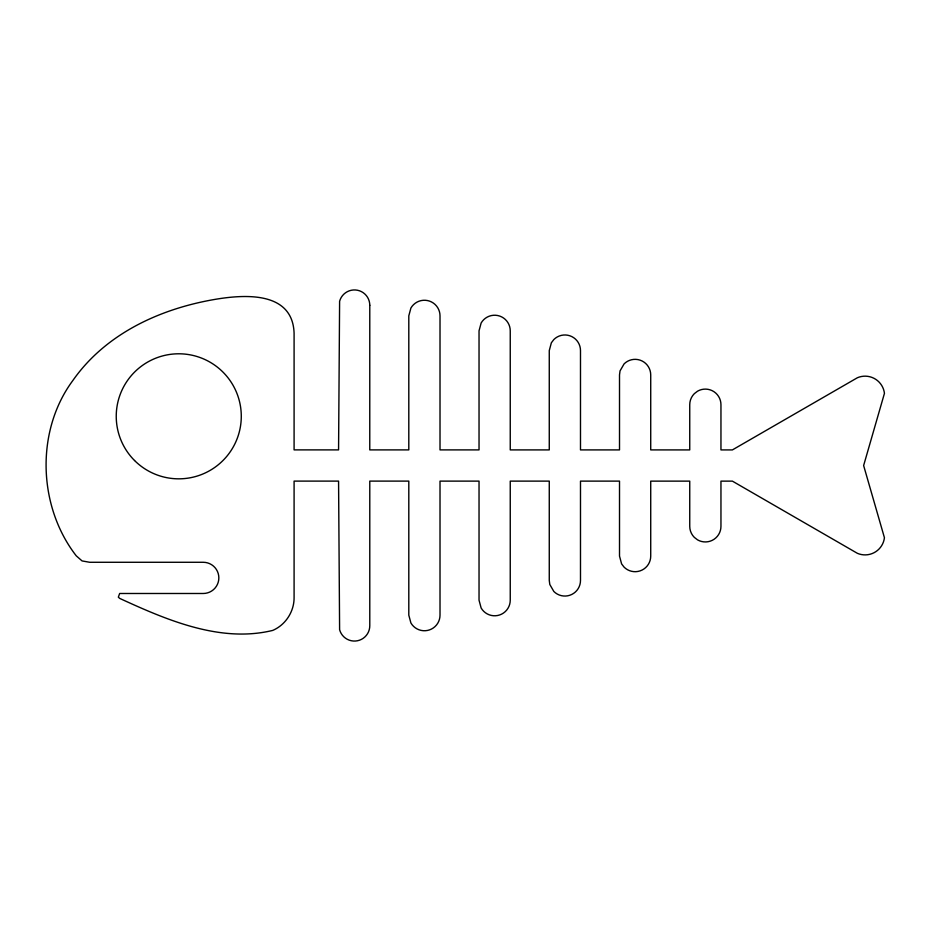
<?xml version="1.0" encoding="UTF-8"?>
<svg xmlns="http://www.w3.org/2000/svg" width="931" height="931" viewBox="0 0 931 931"><rect width="100%" height="100%" fill="white"/><g stroke="black" fill="none" stroke-linecap="round" stroke-linejoin="round"><path stroke-width="1.4" d="M369.782 305.275L369.77 449.894L408.802 449.894L408.802 315.853L410.897 308.045A15.606 15.606 0 0 1 440.014 315.853L440.014 449.894L479.034 449.894L479.034 330.831L481.129 323.022A15.606 15.606 0 0 1 510.246 330.831L510.246 449.906L549.267 449.906L549.267 350.58L551.361 342.783L553.84 339.547A15.606 15.606 0 0 1 580.49 350.58L580.49 449.906L619.511 449.906L619.511 374.949L620.034 370.91L624.073 363.916A15.606 15.606 0 0 1 650.722 374.949L650.722 449.906L689.743 449.917L689.743 404.706A15.606 15.606 0 0 1 694.317 393.673L697.54 391.195A15.606 15.606 0 0 1 720.955 404.706L720.955 449.917L732.383 449.917L857.416 377.73A19.504 19.504 0 0 1 884.45 393.348L863.631 465.535L884.438 537.722A19.504 19.504 0 0 1 857.404 553.328L732.383 481.129L720.955 481.129L720.955 526.329A15.606 15.606 0 0 1 697.54 539.852L694.317 537.362A15.606 15.606 0 0 1 689.743 526.329L689.743 481.129L650.722 481.129L650.722 556.086A15.606 15.606 0 0 1 624.073 567.119L621.594 563.883L619.511 556.086L619.511 481.118L580.49 481.118L580.49 580.444A15.606 15.606 0 0 1 553.84 591.476L549.802 584.482L549.267 580.444L549.267 481.118L510.246 481.118L510.246 600.192A15.606 15.606 0 0 1 481.129 607.99L479.034 600.192L479.034 481.118L440.014 481.118L440.014 615.158A15.606 15.606 0 0 1 410.897 622.955L408.802 615.158L408.802 481.106L369.782 481.106L369.782 625.725A15.35 15.35 0 0 1 339.606 629.693L338.57 481.106L294.091 481.106L294.091 597.842C294.103 611.702 285.514 624.945 272.76 630.403C220.414 643.205 166.451 619.883 119.657 598.377L118.342 597.155L119.657 593.489L203.237 593.489A15.606 15.606 0 0 0 218.843 577.883A15.606 15.606 0 0 0 203.237 562.277L89.679 562.277L82.068 560.928L76.261 555.842C37.927 506.499 35.401 431.03 72.827 380.546C104.807 334.834 157.374 309.988 210.988 300.096C241.013 294.568 292.543 289.541 294.091 333.147L294.091 449.882L338.57 449.894L339.606 301.307A15.35 15.35 0 0 1 369.782 305.275M134.553 460.519A62.517 62.517 0 0 0 239.151 432.496A62.517 62.517 0 0 0 162.588 355.921A62.517 62.517 0 0 0 134.553 460.519"/></g></svg>
